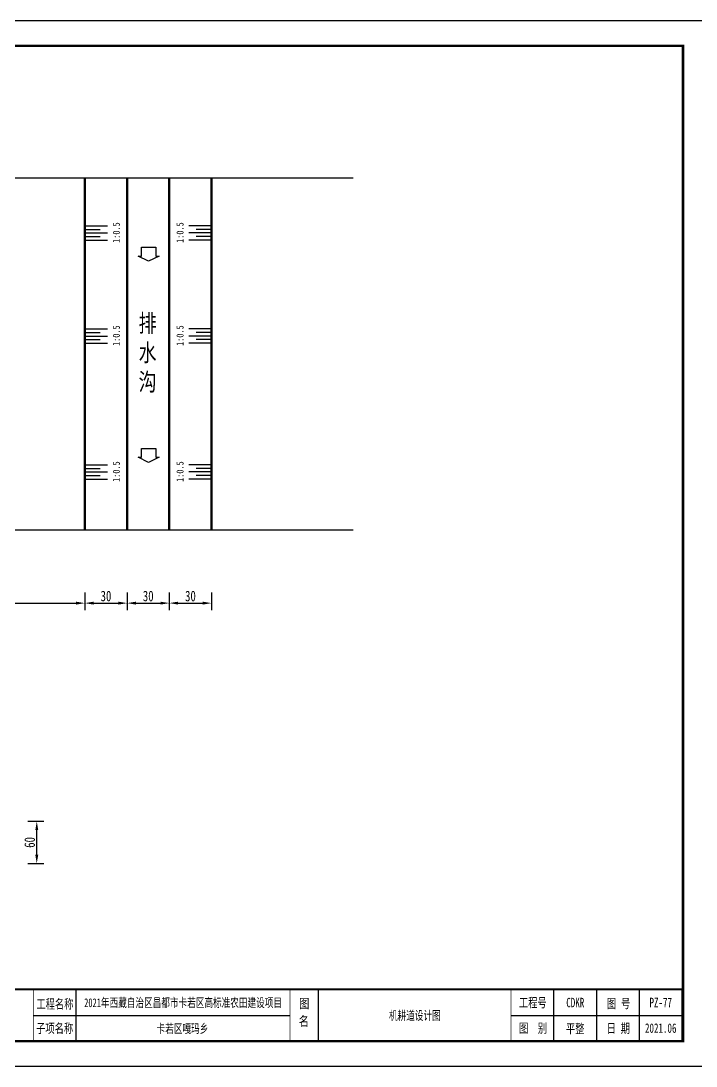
# Model space of a CAD drawing. Extents: x 4283 to 40403, y 1134 to 1764.
# Drawn here: x 4927.4 to 5119.2, y 1136.3 to 1433.3 of the extents above; entities that cross this region are included whole.
import ezdxf
from ezdxf.enums import TextEntityAlignment as Align

# ---------------------------------------------------------------- set-up
doc = ezdxf.new("R2010")
doc.units = 0
doc.layers.add('0-标注 0.09', color=4, linetype='Continuous', lineweight=9)
doc.layers.add('0-结构粗实线 0.5', color=7, linetype='Continuous', lineweight=50)
for name, color, linetype in [('DIM', 4, 'Continuous'), ('PUB_TITLE', 4, 'Continuous'), ('S-MODIFY', 4, 'Continuous'), ('华泽绵阳图框', 7, 'Continuous')]:
    doc.layers.add(name, color=color, linetype=linetype)
doc.styles.add('-宋体', font='', dxfattribs={"width": 0.8})
doc.styles.add('0-仿宋国标', font='', dxfattribs={"width": 0.75})
doc.styles.add('仿宋_GB2312', font='', dxfattribs={"width": 0.75})
doc.styles.add('长仿宋', font='', dxfattribs={"width": 0.7, "height": 5})
doc.styles.get('-宋体').set_extended_font_data('SimSun')
doc.styles.get('0-仿宋国标').set_extended_font_data('仿宋_GB2312')
doc.styles.get('仿宋_GB2312').set_extended_font_data('FangSong_GB2312')
doc.styles.get('长仿宋').set_extended_font_data('SimSun')
doc.dimstyles.new('@25', dxfattribs={"dimtxt": 3, "dimasz": 2.5, "dimexe": 2, "dimexo": 0.6, "dimgap": 0.5, "dimtad": 1, "dimdec": 0, "dimlfac": 2.5, "dimdsep": 46, "dimtxsty": '0-仿宋国标', "dimcen": 3.5, "dimclrd": 4, "dimclre": 4, "dimclrt": 4, "dimazin": 0, "dimtfac": 1, "dimtdec": 0, "dimtmove": 0, "dimatfit": 3, "dimfxl": 3, "dimfxlon": 1, "dimtfill": 1, "dimtfillclr": 256, "dimarcsym": 0})
doc.dimstyles.new('@50', dxfattribs={"dimtxt": 3, "dimasz": 2.5, "dimexe": 2, "dimexo": 0.6, "dimgap": 0.5, "dimtad": 1, "dimdec": 0, "dimlfac": 5, "dimdsep": 46, "dimtxsty": '0-仿宋国标', "dimcen": 3.5, "dimclrd": 4, "dimclre": 4, "dimclrt": 4, "dimazin": 0, "dimtfac": 1, "dimtdec": 0, "dimtmove": 0, "dimatfit": 3, "dimfxl": 3, "dimfxlon": 1, "dimtfill": 1, "dimtfillclr": 256, "dimarcsym": 0})

# ---------------------------------------------------------------- blocks, each defined once
blk = doc.blocks.new('*D15')
at = {"layer": 'Defpoints', "color": 0}
for p in [(4928.75, 1205.89), (4931.86, 1205.89), (4928.75, 1193.89)]:
    blk.add_point(p, dxfattribs=at)
at = {"layer": 'DIM', "color": 4, "lineweight": -2, "transparency": 16777216}
for p, q in [((4929.35, 1205.89), (4933.86, 1205.89)), ((4931.86, 1196.39), (4931.86, 1203.39)), ((4929.35, 1193.89), (4933.86, 1193.89))]:
    blk.add_line(p, q, dxfattribs=at)
at = {"layer": 'DIM', "color": 4, "transparency": 16777216}
for points in [[(4931.45, 1203.39), (4932.28, 1203.39), (4931.86, 1205.89)], [(4931.45, 1196.39), (4932.28, 1196.39), (4931.86, 1193.89)]]:
    blk.add_solid(points, dxfattribs=at)
at = {"layer": 'DIM', "color": 4, "transparency": 16777216, "insert": (4929.86, 1199.89), "char_height": 3, "attachment_point": 5, "rotation": 90, "style": '0-仿宋国标', "bg_fill": 3, "box_fill_scale": 1.1, "bg_fill_color": 256, "bg_fill_true_color": 13158600, "bg_fill_transparency": 0}
blk.add_mtext('60', dxfattribs=at)
blk = doc.blocks.new('111')
for points in [[(21694.4, -1562.67), (21697.63, -1562.67)], [(21694.4, -1563.17), (21696.59, -1563.17)], [(21694.4, -1563.67), (21697.63, -1563.67)], [(21694.4, -1564.17), (21696.59, -1564.17)], [(21694.4, -1564.67), (21697.63, -1564.67)]]:
    blk.add_lwpolyline(points)
blk = doc.blocks.new('*D16')
at = {"layer": '0-标注 0.09', "color": 4, "lineweight": -2, "transparency": 16777216}
for p, q in [((4845.52, 1270.89), (4845.52, 1265.89)), ((4945.52, 1270.89), (4945.52, 1265.89)), ((4848.02, 1267.89), (4943.02, 1267.89))]:
    blk.add_line(p, q, dxfattribs=at)
at = {"layer": '0-标注 0.09', "color": 4, "transparency": 16777216}
for points in [[(4848.02, 1268.3), (4848.02, 1267.47), (4845.52, 1267.89)], [(4943.02, 1268.3), (4943.02, 1267.47), (4945.52, 1267.89)]]:
    blk.add_solid(points, dxfattribs=at)
at = {"layer": 'Defpoints', "color": 0}
for p in [(4845.52, 1272.9), (4945.52, 1272.9), (4945.52, 1267.89)]:
    blk.add_point(p, dxfattribs=at)
at = {"layer": '0-标注 0.09', "color": 4, "transparency": 16777216, "insert": (4895.52, 1269.89), "char_height": 3, "attachment_point": 5, "style": '0-仿宋国标', "bg_fill": 3, "box_fill_scale": 1.1, "bg_fill_color": 256, "bg_fill_true_color": 13158600, "bg_fill_transparency": 0}
blk.add_mtext('250', dxfattribs=at)
blk = doc.blocks.new('*D17')
at = {"layer": '0-标注 0.09', "color": 4, "lineweight": -2, "transparency": 16777216}
for p, q in [((4945.52, 1270.89), (4945.52, 1265.89)), ((4957.52, 1270.89), (4957.52, 1265.89)), ((4948.02, 1267.89), (4955.02, 1267.89))]:
    blk.add_line(p, q, dxfattribs=at)
at = {"layer": '0-标注 0.09', "color": 4, "transparency": 16777216}
for points in [[(4948.02, 1268.3), (4948.02, 1267.47), (4945.52, 1267.89)], [(4955.02, 1268.3), (4955.02, 1267.47), (4957.52, 1267.89)]]:
    blk.add_solid(points, dxfattribs=at)
at = {"layer": 'Defpoints', "color": 0}
for p in [(4945.52, 1272.9), (4957.52, 1272.9), (4957.52, 1267.89)]:
    blk.add_point(p, dxfattribs=at)
at = {"layer": '0-标注 0.09', "color": 4, "transparency": 16777216, "insert": (4951.52, 1269.89), "char_height": 3, "attachment_point": 5, "style": '0-仿宋国标', "bg_fill": 3, "box_fill_scale": 1.1, "bg_fill_color": 256, "bg_fill_true_color": 13158600, "bg_fill_transparency": 0}
blk.add_mtext('30', dxfattribs=at)
blk = doc.blocks.new('*D18')
at = {"layer": '0-标注 0.09', "color": 4, "lineweight": -2, "transparency": 16777216}
for p, q in [((4957.52, 1270.89), (4957.52, 1265.89)), ((4969.52, 1270.89), (4969.52, 1265.89)), ((4960.02, 1267.89), (4967.02, 1267.89))]:
    blk.add_line(p, q, dxfattribs=at)
at = {"layer": '0-标注 0.09', "color": 4, "transparency": 16777216}
for points in [[(4960.02, 1268.3), (4960.02, 1267.47), (4957.52, 1267.89)], [(4967.02, 1268.3), (4967.02, 1267.47), (4969.52, 1267.89)]]:
    blk.add_solid(points, dxfattribs=at)
at = {"layer": 'Defpoints', "color": 0}
for p in [(4957.52, 1272.9), (4969.52, 1272.9), (4969.52, 1267.89)]:
    blk.add_point(p, dxfattribs=at)
at = {"layer": '0-标注 0.09', "color": 4, "transparency": 16777216, "insert": (4963.52, 1269.89), "char_height": 3, "attachment_point": 5, "style": '0-仿宋国标', "bg_fill": 3, "box_fill_scale": 1.1, "bg_fill_color": 256, "bg_fill_true_color": 13158600, "bg_fill_transparency": 0}
blk.add_mtext('30', dxfattribs=at)
blk = doc.blocks.new('*D19')
at = {"layer": '0-标注 0.09', "color": 4, "lineweight": -2, "transparency": 16777216}
for p, q in [((4969.52, 1270.89), (4969.52, 1265.89)), ((4981.52, 1270.89), (4981.52, 1265.89)), ((4972.02, 1267.89), (4979.02, 1267.89))]:
    blk.add_line(p, q, dxfattribs=at)
at = {"layer": '0-标注 0.09', "color": 4, "transparency": 16777216}
for points in [[(4972.02, 1268.3), (4972.02, 1267.47), (4969.52, 1267.89)], [(4979.02, 1268.3), (4979.02, 1267.47), (4981.52, 1267.89)]]:
    blk.add_solid(points, dxfattribs=at)
at = {"layer": 'Defpoints', "color": 0}
for p in [(4969.52, 1272.9), (4981.52, 1272.9), (4981.52, 1267.89)]:
    blk.add_point(p, dxfattribs=at)
at = {"layer": '0-标注 0.09', "color": 4, "transparency": 16777216, "insert": (4975.52, 1269.89), "char_height": 3, "attachment_point": 5, "style": '0-仿宋国标', "bg_fill": 3, "box_fill_scale": 1.1, "bg_fill_color": 256, "bg_fill_true_color": 13158600, "bg_fill_transparency": 0}
blk.add_mtext('30', dxfattribs=at)

msp = doc.modelspace()

# ---------------------------------------------------------------- linework, layer by layer
at = {"color": 9}
for points in [[(4770.18, 1388.78), (4892.99, 1388.78), (4894.49, 1391.38), (4897.49, 1386.18), (4898.99, 1388.78), (5021.79, 1388.78)], [(4770.18, 1288.72), (4892.99, 1288.72), (4894.49, 1291.31), (4897.49, 1286.12), (4898.99, 1288.72), (5021.79, 1288.72)]]:
    msp.add_lwpolyline(points, dxfattribs=at)
for points in [[(4965.65, 1366.52), (4966.65, 1366.52), (4963.65, 1365.02), (4960.65, 1366.52), (4961.65, 1366.52), (4961.65, 1369.02), (4965.65, 1369.02), (4965.65, 1366.52)], [(4965.65, 1309.35), (4966.65, 1309.35), (4963.65, 1307.85), (4960.65, 1309.35), (4961.65, 1309.35), (4961.65, 1311.85), (4965.65, 1311.85), (4965.65, 1309.35)]]:
    msp.add_lwpolyline(points)
at = {"layer": '0-结构粗实线 0.5'}
for points in [[(4945.52, 1388.78), (4945.52, 1288.72)], [(4957.52, 1388.78), (4957.52, 1288.72)], [(4969.52, 1388.78), (4969.52, 1288.72)], [(4981.52, 1388.78), (4981.52, 1288.72)]]:
    msp.add_lwpolyline(points, dxfattribs=at)
at = {"layer": 'PUB_TITLE', "color": 7, "const_width": 0.566}
msp.add_lwpolyline([(5115.46, 1143.4), (5115.46, 1426.23)], dxfattribs=at)
at = {"layer": 'PUB_TITLE', "color": 7, "const_width": 0.506}
msp.add_lwpolyline([(4720.21, 1143.4), (5115.23, 1143.4), (5115.24, 1158.16), (4720.21, 1158.16)], close=True, dxfattribs=at)
at = {"layer": '华泽绵阳图框', "color": 7}
for p, q in [((4943.04, 1143.4), (4943.04, 1158.16)), ((5011.92, 1143.4), (5011.92, 1158.16)), ((5078.78, 1143.32), (5078.78, 1158.08)), ((5090.93, 1143.32), (5090.93, 1158.08)), ((5103.08, 1143.32), (5103.08, 1158.08)), ((4930.89, 1150.7), (5003.82, 1150.7)), ((5066.62, 1150.7), (5115.23, 1150.7))]:
    msp.add_line(p, q, dxfattribs=at)
at = {"layer": '华泽绵阳图框', "color": 7, "const_width": 0.506}
msp.add_lwpolyline([(4720.21, 1158.16), (5115.24, 1158.16)], dxfattribs=at)
at = {"layer": '华泽绵阳图框', "color": 7, "const_width": 0.203, "flags": 128}
for points in [[(4930.89, 1143.4), (4930.89, 1158.16)], [(5003.82, 1143.4), (5003.82, 1158.16)], [(5066.62, 1143.32), (5066.62, 1158.08)]]:
    msp.add_lwpolyline(points, dxfattribs=at)

# ---------------------------------------------------------------- block references
at = {"yscale": 2, "zscale": 2}
for p, xscale in [((-38443.29, 4500.41), 2), ((48370.33, 4500.41), -2), ((-38443.29, 4471.13), 2), ((48370.33, 4471.13), -2), ((-38443.29, 4432.49), 2), ((48370.33, 4432.49), -2)]:
    msp.add_blockref('111', p, dxfattribs=dict(at, xscale=xscale))

# ---------------------------------------------------------------- texts
at = {"style": '0-仿宋国标', "width": 0.75}
for p in [(4954.47, 1373.18), (4972.57, 1373.18), (4954.47, 1343.9), (4972.57, 1343.9), (4954.47, 1305.26), (4972.57, 1305.26)]:
    msp.add_text('1:0.5', height=2, rotation=90, dxfattribs=at).set_placement(p, align=Align.MIDDLE)
at = {"color": 7, "insert": (4960.78, 1349.94), "char_height": 5, "width": 6.6698, "attachment_point": 1, "style": '仿宋_GB2312'}
msp.add_mtext('\\A1;排水沟', dxfattribs=at)
at = {"layer": '华泽绵阳图框', "style": '长仿宋', "width": 0.7}
for s, height, p in [('工程名称', 2.685, (4931.76, 1152.64)), ('工程号', 2.685, (5068.85, 1153.04)), ('图', 2.69, (5093.83, 1152.79)), ('号', 2.69, (5097.84, 1152.79)), ('子项名称', 2.685, (4931.68, 1145.73)), ('图', 2.69, (5068.87, 1145.8)), ('别', 2.69, (5074.21, 1145.8)), ('日', 2.69, (5093.74, 1145.74)), ('期', 2.69, (5097.75, 1145.74))]:
    msp.add_text(s, height=height, dxfattribs=at).set_placement(p)
for s, height, p in [('2021年西藏自治区昌都市卡若区高标准农田建设项目', 2.5, (4973.43, 1154.43)), ('CDKR', 2.685, (5084.85, 1154.39)), ('PZ-77', 2.685, (5109.13, 1154.41)), ('机耕道设计图', 2.5, (5039.27, 1150.78)), ('卡若区嘎玛乡', 2.5, (4973.25, 1147.07)), ('平整', 2.685, (5084.82, 1147.03)), ('2021.06', 2.685, (5109.13, 1147.11))]:
    msp.add_text(s, height=height, dxfattribs=at).set_placement(p, align=Align.MIDDLE)
at = {"layer": '华泽绵阳图框', "color": 7, "style": '-宋体', "width": 0.8}
for s, p in [('图', (5006.37, 1152.79)), ('名', (5006.27, 1147.76))]:
    msp.add_text(s, height=2.69, dxfattribs=at).set_placement(p)

# ---------------------------------------------------------------- dimensions: what is measured, and where the dimension line sits
at = {"layer": '0-标注 0.09'}
dim = msp.add_linear_dim(base=(4945.52, 1267.89), p1=(4845.52, 1272.9), p2=(4945.52, 1272.9), dimstyle='@25', dxfattribs=at)
dim.commit()
dim.dimension.update_dxf_attribs({"geometry": '*D16', "text_midpoint": (4895.52, 1269.89)})
at = {"layer": 'DIM'}
dim = msp.add_linear_dim(base=(4931.86, 1205.89), p1=(4928.75, 1193.89), p2=(4928.75, 1205.89), angle=90, dimstyle='@50', override={"dimzin": 9, "dimfxlon": 0}, dxfattribs=at)
dim.commit()
dim.dimension.update_dxf_attribs({"geometry": '*D15', "text_midpoint": (4929.86, 1199.89)})

# ---------------------------------------------------------------- next in the draw order: dimensions: what is measured, and where the dimension line sits
at = {"layer": '0-标注 0.09'}
dim = msp.add_linear_dim(base=(4957.52, 1267.89), p1=(4945.52, 1272.9), p2=(4957.52, 1272.9), dimstyle='@25', dxfattribs=at)
dim.commit()
dim.dimension.update_dxf_attribs({"geometry": '*D17', "text_midpoint": (4951.52, 1269.89)})

# ---------------------------------------------------------------- next in the draw order: dimensions: what is measured, and where the dimension line sits
dim = msp.add_linear_dim(base=(4969.52, 1267.89), p1=(4957.52, 1272.9), p2=(4969.52, 1272.9), dimstyle='@25', dxfattribs=at)
dim.commit()
dim.dimension.update_dxf_attribs({"geometry": '*D18', "text_midpoint": (4963.52, 1269.89)})

# ---------------------------------------------------------------- next in the draw order: dimensions: what is measured, and where the dimension line sits
dim = msp.add_linear_dim(base=(4981.52, 1267.89), p1=(4969.52, 1272.9), p2=(4981.52, 1272.9), dimstyle='@25', dxfattribs=at)
dim.commit()
dim.dimension.update_dxf_attribs({"geometry": '*D19', "text_midpoint": (4975.52, 1269.89)})

# ---------------------------------------------------------------- next in the draw order: linework, layer by layer
at = {"layer": 'PUB_TITLE'}
msp.add_lwpolyline([(4702.53, 1136.33), (5122.53, 1136.33), (5122.53, 1433.33), (4702.53, 1433.33)], close=True, dxfattribs=at)
at = {"layer": 'S-MODIFY'}
msp.add_lwpolyline([(4702.53, 1136.33), (5122.53, 1136.33), (5122.53, 1433.33), (4702.53, 1433.33)], close=True, dxfattribs=at)
at = {"layer": '华泽绵阳图框', "color": 7, "const_width": 0.707}
msp.add_lwpolyline([(4720.21, 1143.4), (5115.46, 1143.4), (5115.46, 1426.23), (4720.21, 1426.23)], close=True, dxfattribs=at)

doc.saveas('drawing.dxf')
